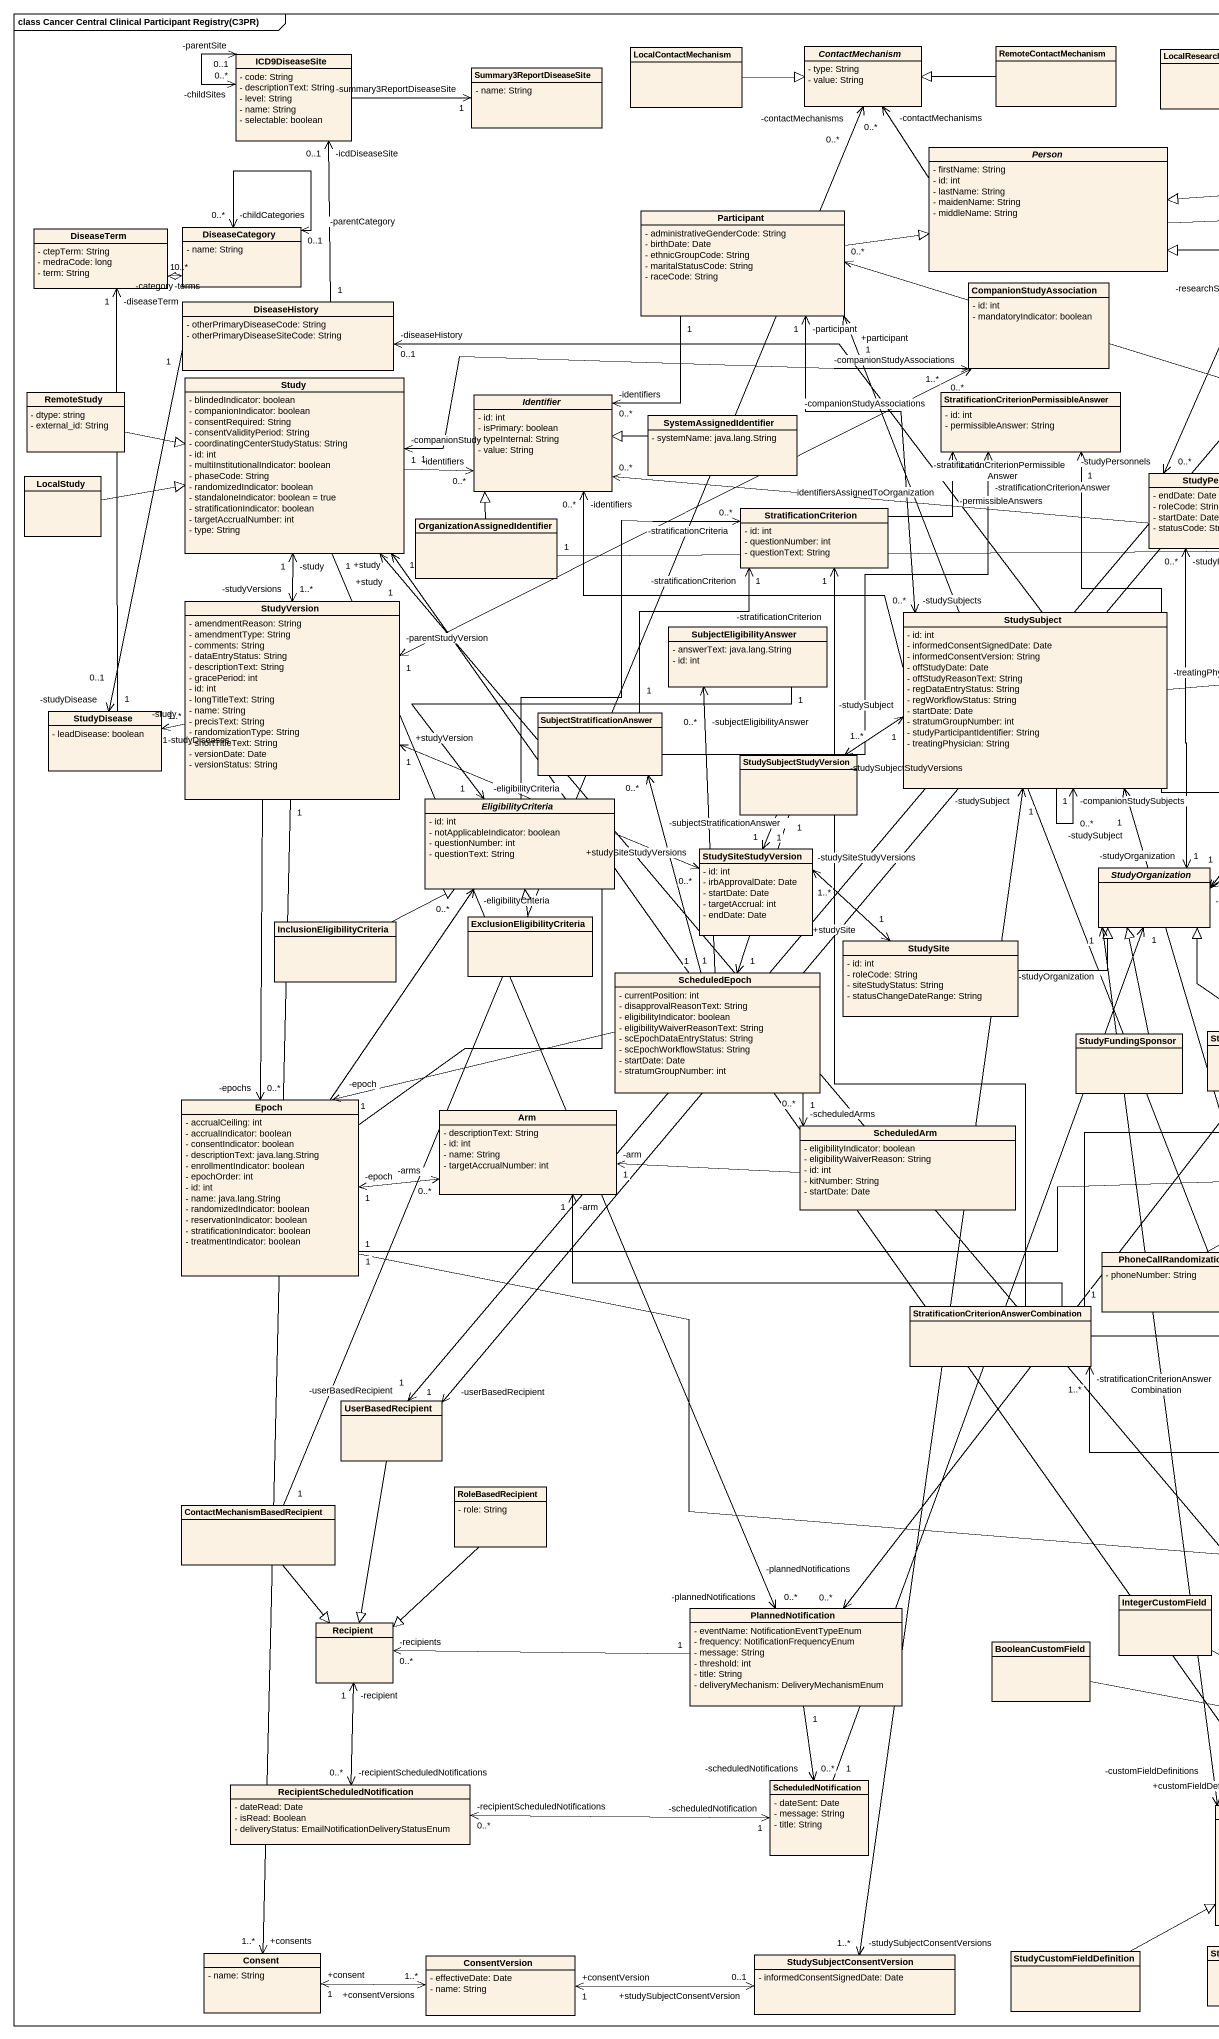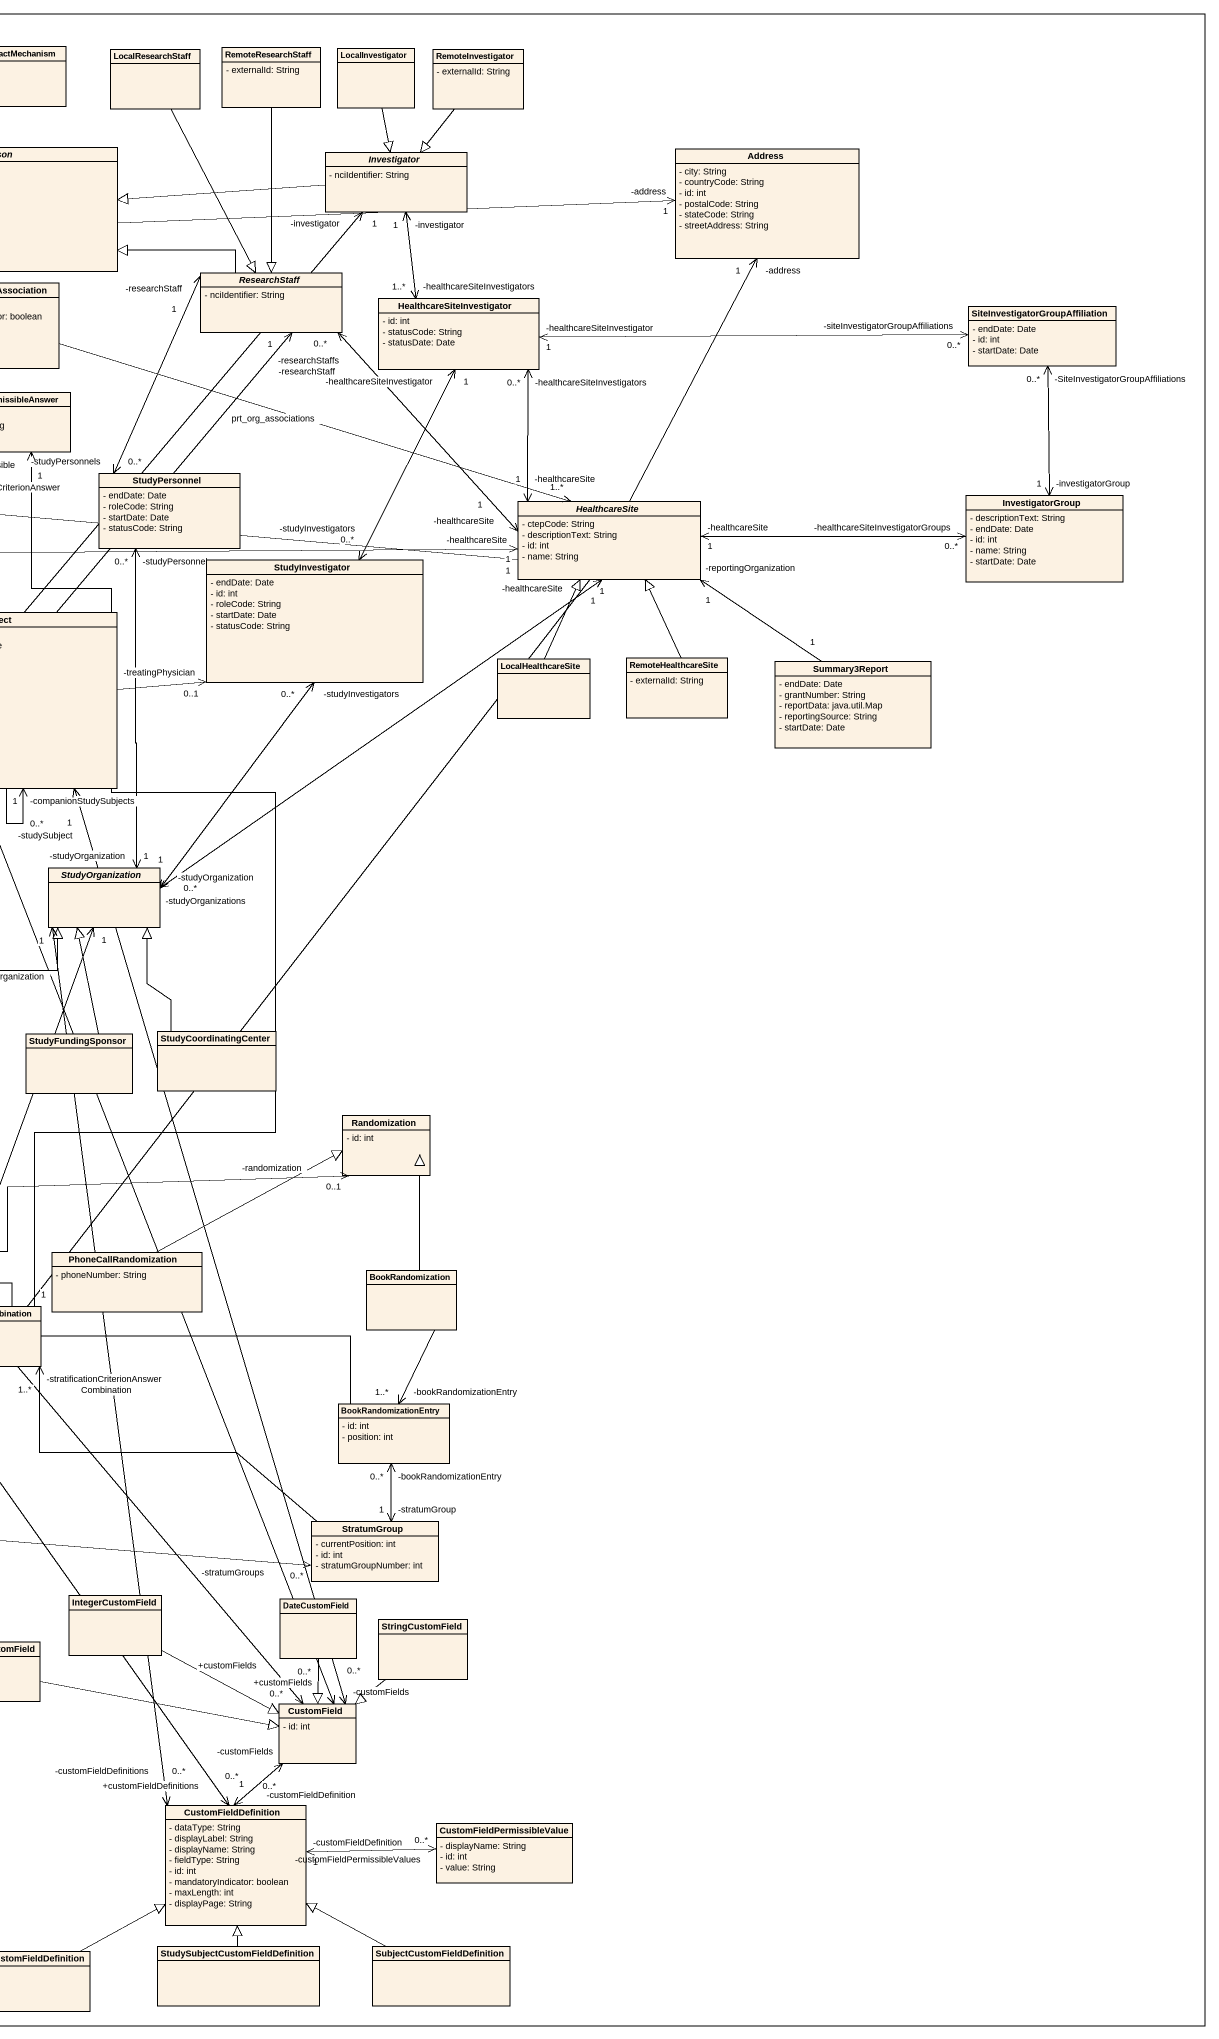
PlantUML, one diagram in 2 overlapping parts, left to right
@startuml
mainframe class Cancer Central Clinical Participant Registry(C3PR)
hide circle
hide empty members
skinparam classAttributeIconSize 0
class ICD9DiseaseSite {
  - code: String
  - descriptionText: String
  - level: String
  - name: String
  - selectable: boolean
}
class Summary3ReportDiseaseSite {
  - name: String
}
class LocalContactMechanism
abstract class ContactMechanism {
  - type: String
  - value: String
}
class RemoteContactMechanism
class LocalResearchStaff
class RemoteResearchStaff {
  - externalId: String
}
class LocalInvestigator
class RemoteInvestigator {
  - externalId: String
}
abstract class "Person" as Person_ {
  - firstName: String
  - id: int
  - lastName: String
  - maidenName: String
  - middleName: String
}
abstract class Investigator {
  - nciIdentifier: String
}
class Address {
  - city: String
  - countryCode: String
  - id: int
  - postalCode: String
  - stateCode: String
  - streetAddress: String
}
class DiseaseTerm {
  - ctepTerm: String
  - medraCode: long
  - term: String
}
class DiseaseCategory {
  - name: String
}
class "Participant" as Participant_ {
  - administrativeGenderCode: String
  - birthDate: Date
  - ethnicGroupCode: String
  - maritalStatusCode: String
  - raceCode: String
}
abstract class ResearchStaff {
  - nciIdentifier: String
}
class DiseaseHistory {
  - otherPrimaryDiseaseCode: String
  - otherPrimaryDiseaseSiteCode: String
}
class CompanionStudyAssociation {
  - id: int
  - mandatoryIndicator: boolean
}
class HealthcareSiteInvestigator {
  - id: int
  - statusCode: String
  - statusDate: Date
}
class "SiteInvestigatorGroupAffiliation" as SiteInvestigatorGroupAffilia {
  - endDate: Date
  - id: int
  - startDate: Date
}
class RemoteStudy {
  - dtype: string
  - external_id: String
}
class Study {
  - blindedIndicator: boolean
  - companionIndicator: boolean
  - consentRequired: String
  - consentValidityPeriod: String
  - coordinatingCenterStudyStatus: String
  - id: int
  - multiInstitutionalIndicator: boolean
  - phaseCode: String
  - randomizedIndicator: boolean
  - standaloneIndicator: boolean = true
  - stratificationIndicator: boolean
  - targetAccrualNumber: int
  - type: String
}
class "StratificationCriterionPermissibleAnswer" as StratificationCriterionPermi {
  - id: int
  - permissibleAnswer: String
}
abstract class Identifier {
  - id: int
  - isPrimary: boolean
  - typeInternal: String
  - value: String
}
class SystemAssignedIdentifier {
  - systemName: java.lang.String
}
class LocalStudy
class StratificationCriterion {
  - id: int
  - questionNumber: int
  - questionText: String
}
class StudyPersonnel {
  - endDate: Date
  - roleCode: String
  - startDate: Date
  - statusCode: String
}
abstract class HealthcareSite {
  - ctepCode: String
  - descriptionText: String
  - id: int
  - name: String
}
class InvestigatorGroup {
  - descriptionText: String
  - endDate: Date
  - id: int
  - name: String
  - startDate: Date
}
class "OrganizationAssignedIdentifier" as OrganizationAssignedIdentifi
class StudyInvestigator {
  - endDate: Date
  - id: int
  - roleCode: String
  - startDate: Date
  - statusCode: String
}
class StudyVersion {
  - amendmentReason: String
  - amendmentType: String
  - comments: String
  - dataEntryStatus: String
  - descriptionText: String
  - gracePeriod: int
  - id: int
  - longTitleText: String
  - name: String
  - precisText: String
  - randomizationType: String
  - shortTitleText: String
  - versionDate: Date
  - versionStatus: String
}
class StudySubject {
  - id: int
  - informedConsentSignedDate: Date
  - informedConsentVersion: String
  - offStudyDate: Date
  - offStudyReasonText: String
  - regDataEntryStatus: String
  - regWorkflowStatus: String
  - startDate: Date
  - stratumGroupNumber: int
  - studyParticipantIdentifier: String
  - treatingPhysician: String
}
class SubjectEligibilityAnswer {
  - answerText: java.lang.String
  - id: int
}
class LocalHealthcareSite
class RemoteHealthcareSite {
  - externalId: String
}
class Summary3Report {
  - endDate: Date
  - grantNumber: String
  - reportData: java.util.Map
  - reportingSource: String
  - startDate: Date
}
class StudyDisease {
  - leadDisease: boolean
}
class SubjectStratificationAnswer
class StudySubjectStudyVersion
abstract class EligibilityCriteria {
  - id: int
  - notApplicableIndicator: boolean
  - questionNumber: int
  - questionText: String
}
class StudySiteStudyVersion {
  - id: int
  - irbApprovalDate: Date
  - startDate: Date
  - targetAccrual: int
  - endDate: Date
}
abstract class StudyOrganization
class InclusionEligibilityCriteria
class ExclusionEligibilityCriteria
class ScheduledEpoch {
  - currentPosition: int
  - disapprovalReasonText: String
  - eligibilityIndicator: boolean
  - eligibilityWaiverReasonText: String
  - scEpochDataEntryStatus: String
  - scEpochWorkflowStatus: String
  - startDate: Date
  - stratumGroupNumber: int
}
class StudySite {
  - id: int
  - roleCode: String
  - siteStudyStatus: String
  - statusChangeDateRange: String
}
class StudyFundingSponsor
class StudyCoordinatingCenter
class Epoch {
  - accrualCeiling: int
  - accrualIndicator: boolean
  - consentIndicator: boolean
  - descriptionText: java.lang.String
  - enrollmentIndicator: boolean
  - epochOrder: int
  - id: int
  - name: java.lang.String
  - randomizedIndicator: boolean
  - reservationIndicator: boolean
  - stratificationIndicator: boolean
  - treatmentIndicator: boolean
}
class Arm {
  - descriptionText: String
  - id: int
  - name: String
  - targetAccrualNumber: int
}
class ScheduledArm {
  - eligibilityIndicator: boolean
  - eligibilityWaiverReason: String
  - id: int
  - kitNumber: String
  - startDate: Date
}
class Randomization {
  - id: int
}
class PhoneCallRandomization {
  - phoneNumber: String
}
class BookRandomization
class "StratificationCriterionAnswerCombination" as StratificationCriterionAnswe
class UserBasedRecipient
class BookRandomizationEntry {
  - id: int
  - position: int
}
class "ContactMechanismBasedRecipient" as ContactMechanismBasedRecipie
class RoleBasedRecipient {
  - role: String
}
class StratumGroup {
  - currentPosition: int
  - id: int
  - stratumGroupNumber: int
}
class Recipient
class PlannedNotification {
  - eventName: NotificationEventTypeEnum
  - frequency: NotificationFrequencyEnum
  - message: String
  - threshold: int
  - title: String
  - deliveryMechanism: DeliveryMechanismEnum
}
class IntegerCustomField
class DateCustomField
class StringCustomField
class BooleanCustomField
class CustomField {
  - id: int
}
class "RecipientScheduledNotification" as RecipientScheduledNotificati {
  - dateRead: Date
  - isRead: Boolean
  - deliveryStatus: EmailNotificationDeliveryStatusEnum
}
class ScheduledNotification {
  - dateSent: Date
  - message: String
  - title: String
}
class CustomFieldDefinition {
  - dataType: String
  - displayLabel: String
  - displayName: String
  - fieldType: String
  - id: int
  - mandatoryIndicator: boolean
  - maxLength: int
  - displayPage: String
}
class CustomFieldPermissibleValue {
  - displayName: String
  - id: int
  - value: String
}
class Consent {
  - name: String
}
class ConsentVersion {
  - effectiveDate: Date
  - name: String
}
class StudySubjectConsentVersion {
  - informedConsentSignedDate: Date
}
class StudyCustomFieldDefinition
class "StudySubjectCustomFieldDefinition" as StudySubjectCustomFieldDefin
class SubjectCustomFieldDefinition
ICD9DiseaseSite "-parentSite\n0..1" <--> "-childSites\n0..*" ICD9DiseaseSite
ICD9DiseaseSite -right-> "-summary3ReportDiseaseSite\n1" Summary3ReportDiseaseSite
LocalContactMechanism -right-|> ContactMechanism
RemoteContactMechanism -left-|> ContactMechanism
LocalResearchStaff --|> ResearchStaff
RemoteResearchStaff --|> ResearchStaff
LocalInvestigator --|> Investigator
RemoteInvestigator --|> Investigator
Person_ -up-> "-contactMechanisms\n0..*" ContactMechanism
Person_ -right-> "-address\n1" Address
Investigator -left-|> Person_
Investigator "-investigator\n1" <--> "-healthcareSiteInvestigators\n1..*" HealthcareSiteInvestigator
DiseaseCategory "-category\n1" <-left-> "-terms\n0..*" DiseaseTerm
DiseaseCategory "-parentCategory\n0..1" <--> "-childCategories\n0..*" DiseaseCategory
Participant_ -right-|> Person_
Participant_ "1" --> "-identifiers\n0..*" Identifier
Participant_ "0..*" <-right-> "1..*" HealthcareSite : prt_org_associations
Participant_ "+participant\n1" <--> "+customFields\n0..*" CustomField
ResearchStaff -left-|> Person_
ResearchStaff "-researchStaff\n1" <--> "-studyPersonnels\n0..*" StudyPersonnel
ResearchStaff "-researchStaffs\n0..*" <--> "-healthcareSite\n1" HealthcareSite
DiseaseHistory "1" -up-> "-icdDiseaseSite\n0..1" ICD9DiseaseSite
DiseaseHistory "1" --> "-studyDisease\n0..1" StudyDisease
CompanionStudyAssociation "-companionStudyAssociations\n1..*" <-left-> "-companionStudy\n1" Study
HealthcareSiteInvestigator "-healthcareSiteInvestigator\n1" <--> "-studyInvestigators\n0..*" StudyInvestigator
SiteInvestigatorGroupAffilia "-siteInvestigatorGroupAffiliations\n0..*" <-left-> "-healthcareSiteInvestigator\n1" HealthcareSiteInvestigator
SiteInvestigatorGroupAffilia "-SiteInvestigatorGroupAffiliations\n0..*" <--> "-investigatorGroup\n1" InvestigatorGroup
RemoteStudy -right-|> Study
Study "1" -right-> "-identifiers\n0..*" Identifier
Study "-study\n1" <--> "-studyVersions\n1..*" StudyVersion
Study "1" --> "-plannedNotifications\n0..*" PlannedNotification
Study "+study\n1" <--> "+customFields\n0..*" CustomField
Study "+study\n1" <--> "+customFieldDefinitions\n0..*" CustomFieldDefinition
StratificationCriterionPermi "-stratificationCriterionPermissibleAnswer\n1" <-- "1" StratificationCriterionAnswe
SystemAssignedIdentifier -left-|> Identifier
LocalStudy -right-|> Study
StratificationCriterion -right-> "-permissibleAnswers\n1..*" StratificationCriterionPermi
StratificationCriterion "-stratificationCriterion\n1" <-- StratificationCriterionAnswe
HealthcareSite -up-> "-address\n1" Address
HealthcareSite "-healthcareSite\n1" <-up-> "-healthcareSiteInvestigators\n0..*" HealthcareSiteInvestigator
HealthcareSite "1" -left-> "0..*" Identifier : identifiersAssignedToOrganization
HealthcareSite "-healthcareSite\n1" <-right-> "-healthcareSiteInvestigatorGroups\n0..*" InvestigatorGroup
HealthcareSite "1" --> "-plannedNotifications\n0..*" PlannedNotification
OrganizationAssignedIdentifi -up-|> Identifier
OrganizationAssignedIdentifi "1" -right-> "-healthcareSite\n1" HealthcareSite
StudyInvestigator "-studyInvestigators\n0..*" <--> "-studyOrganization\n1" StudyOrganization
StudyVersion "-parentStudyVersion\n1" <-right-> "-companionStudyAssociations\n0..*" CompanionStudyAssociation
StudyVersion --> "-epochs\n0..*" Epoch
StudyVersion "1" --> "+consents\n1..*" Consent
StudySubject "-studySubjects\n0..*" <-up-> "-participant\n1" Participant_
StudySubject -left-> "-diseaseHistory\n0..1" DiseaseHistory
StudySubject -left-> "-identifiers\n0..*" Identifier
StudySubject -right-> "-treatingPhysician\n0..1" StudyInvestigator
StudySubject "1" --> "-companionStudySubjects\n0..*" StudySubject
StudySubject "-studySubject\n1" <-left-> "-studySubjectStudyVersions\n1..*" StudySubjectStudyVersion
StudySubject "-studySubject\n1" <--> "-customFields\n0..*" CustomField
StudySubject "-studySubject\n1" <--> "-studySubjectConsentVersions\n1..*" StudySubjectConsentVersion
SubjectEligibilityAnswer "1" --> "-eligibilityCriteria\n1" EligibilityCriteria
LocalHealthcareSite -up-|> HealthcareSite
RemoteHealthcareSite -up-|> HealthcareSite
Summary3Report "1" -up-> "-reportingOrganization\n1" HealthcareSite
StudyDisease "1" -up-> "-diseaseTerm\n1" DiseaseTerm
StudyDisease "-studyDiseases\n1..*" <-right- "-study\n1" StudyVersion
SubjectStratificationAnswer -up-> "-stratificationCriterionAnswer\n1" StratificationCriterionPermi
SubjectStratificationAnswer "1" -up-> "-stratificationCriterion\n1" StratificationCriterion
StudySubjectStudyVersion "1" --> "1" StudySiteStudyVersion
StudySubjectStudyVersion "1" --> "1" ScheduledEpoch
StudySiteStudyVersion "+studySiteStudyVersions\n0..*" <-left-> "+studyVersion\n1" StudyVersion
StudySiteStudyVersion "-studySiteStudyVersions\n1..*" <-right-> "+studySite\n1" StudySite
StudyOrganization "-studyOrganization\n1" <-up-> "-studyPersonnel\n0..*" StudyPersonnel
StudyOrganization "-studyOrganizations\n0..*" <-up-> "-healthcareSite\n1" HealthcareSite
StudyOrganization "1" <-- "1" ScheduledNotification
StudyOrganization "-studyOrganization\n1" <--> "-customFieldDefinitions\n0..*" CustomFieldDefinition
InclusionEligibilityCriteria -right-|> EligibilityCriteria
ExclusionEligibilityCriteria -up-|> EligibilityCriteria
ScheduledEpoch "1" -up-> "-subjectEligibilityAnswer\n0..*" SubjectEligibilityAnswer
ScheduledEpoch "1" -up-> "-subjectStratificationAnswer\n0..*" SubjectStratificationAnswer
ScheduledEpoch -left-> "-epoch\n1" Epoch
StudySite -right-|> StudyOrganization
StudyFundingSponsor -up-|> StudyOrganization
StudyCoordinatingCenter -up-|> StudyOrganization
Epoch -up-> "-stratificationCriteria\n0..*" StratificationCriterion
Epoch -up-> "-eligibilityCriteria\n0..*" EligibilityCriteria
Epoch "-epoch\n1" <-right-> "-arms\n0..*" Arm
Epoch "1" -right-> "-randomization\n0..1" Randomization
Epoch "1" -right-> "-stratumGroups\n0..*" StratumGroup
ScheduledArm "-scheduledArms\n0..*" <-up- "1" ScheduledEpoch
ScheduledArm -left-> "-arm\n1" Arm
PhoneCallRandomization -right-|> Randomization
BookRandomization -up-|> Randomization
BookRandomization --> "-bookRandomizationEntry\n1..*" BookRandomizationEntry
UserBasedRecipient "-userBasedRecipient\n1" <-up-> "-investigator\n1" Investigator
UserBasedRecipient "-userBasedRecipient\n1" <-up-> "-researchStaff\n1" ResearchStaff
UserBasedRecipient --|> Recipient
BookRandomizationEntry -left-> "-arm\n1" Arm
ContactMechanismBasedRecipie "1" -up-> "-contactMechanisms\n0..*" ContactMechanism
ContactMechanismBasedRecipie --|> Recipient
RoleBasedRecipient --|> Recipient
StratumGroup -left-> "-stratificationCriterionAnswerCombination\n1..*" StratificationCriterionAnswe
StratumGroup "-stratumGroup\n1" <-up-> "-bookRandomizationEntry\n0..*" BookRandomizationEntry
PlannedNotification "1" -left-> "-recipients\n0..*" Recipient
PlannedNotification "1" --> "-scheduledNotifications\n0..*" ScheduledNotification
IntegerCustomField -right-|> CustomField
DateCustomField --|> CustomField
StringCustomField --|> CustomField
BooleanCustomField -right-|> CustomField
CustomField "-customFields\n0..*" <--> "-customFieldDefinition\n1" CustomFieldDefinition
RecipientScheduledNotificati "-recipientScheduledNotifications\n0..*" <-up-> "-recipient\n1" Recipient
RecipientScheduledNotificati "-recipientScheduledNotifications\n0..*" <-right-> "-scheduledNotification\n1" ScheduledNotification
CustomFieldDefinition "-customFieldDefinition\n1" <-right-> "-customFieldPermissibleValues\n0..*" CustomFieldPermissibleValue
Consent "+consent\n1" <-right-> "+consentVersions\n1..*" ConsentVersion
ConsentVersion "+consentVersion\n1" <-right-> "+studySubjectConsentVersion\n0..1" StudySubjectConsentVersion
StudyCustomFieldDefinition -right-|> CustomFieldDefinition
StudySubjectCustomFieldDefin -up-|> CustomFieldDefinition
SubjectCustomFieldDefinition -left-|> CustomFieldDefinition
@enduml
